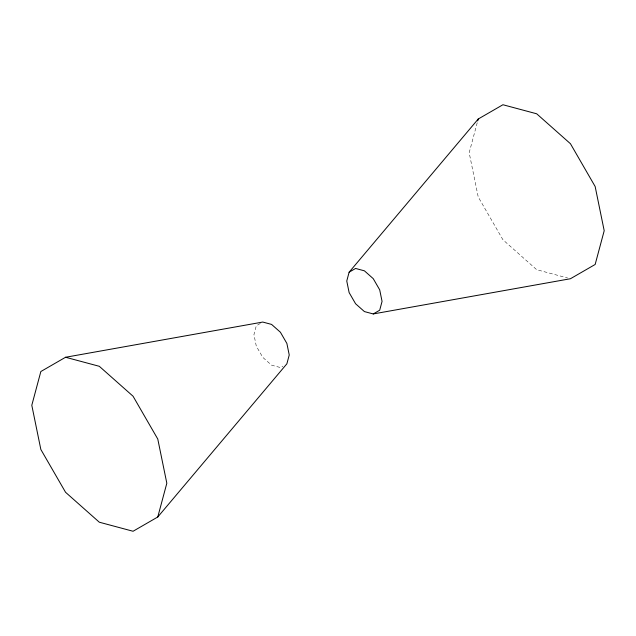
<?xml version="1.0" encoding="UTF-8"?>
<svg xmlns="http://www.w3.org/2000/svg" width="636" height="636" viewBox="0 0 636 636"><rect width="100%" height="100%" fill="white"/><g stroke="black" fill="none" stroke-linecap="round" stroke-linejoin="round"><path stroke-width="0.48" stroke-dasharray="3.18 2.39" d="M477.223 122.756L469.177 152.767L478.224 196.961L502.933 239.764L536.689 269.696L567.63 277.988M260.339 323.446L256.3 325.783L253.939 334.608L256.3 346.159L262.763 357.353L271.588 365.175L280.412 367.544L282.837 366.145"/><path stroke-width="0.95" d="M157.776 516.989L166.823 483.233L157.776 439.039L133.067 396.236L99.311 366.304L65.556 357.265L40.847 371.527L31.8 405.283L40.847 449.485L65.556 492.28L99.311 522.212L133.067 531.259L157.776 516.989L286.876 363.808L289.237 354.983L286.876 343.432L280.412 332.238L271.588 324.416L262.763 322.055L65.556 357.265M349.124 272.192L346.763 281.017L349.124 292.568L355.588 303.762L364.412 311.584L373.237 313.945L570.444 278.735L595.153 264.473L604.2 230.717L595.153 186.515L570.444 143.72L536.689 113.788L502.933 104.741L478.224 119.011L349.124 272.192L355.588 268.456L364.412 270.825L373.237 278.648L379.7 289.841L382.061 301.392L379.7 310.217L373.237 313.945M477.723 120.888L478.224 119.011"/></g></svg>
